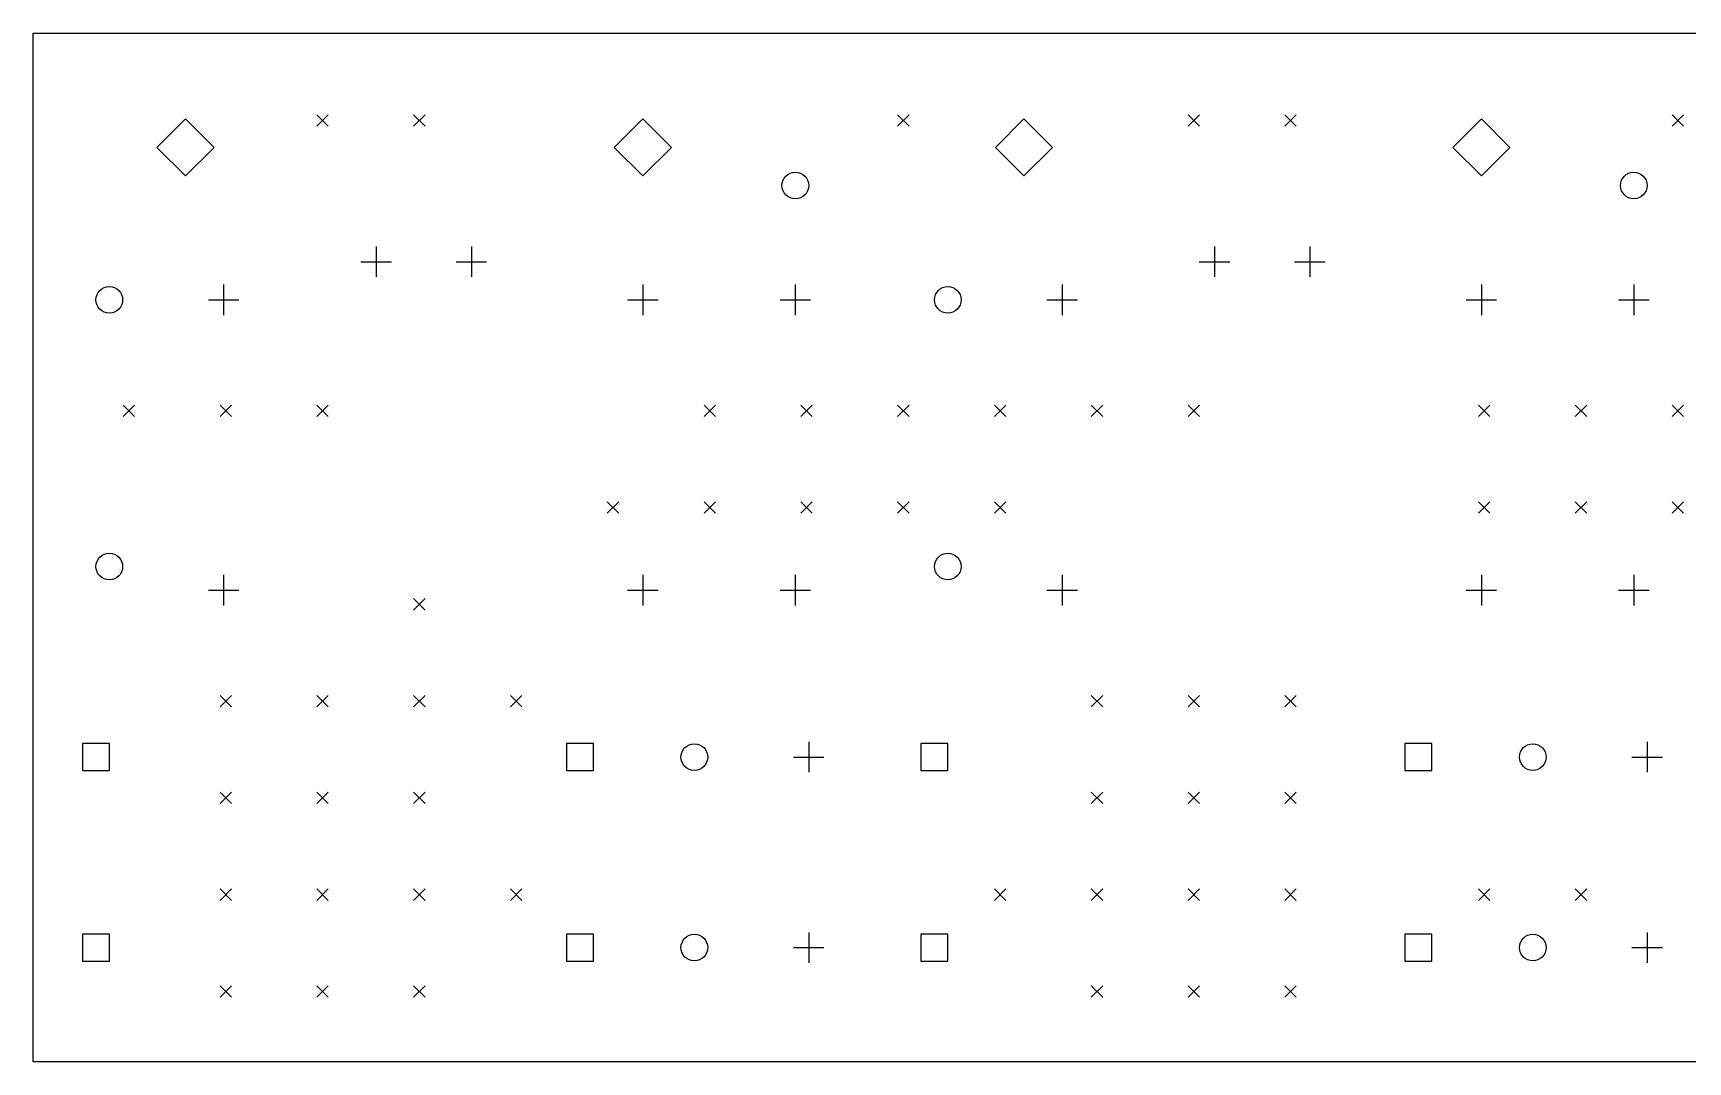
# Model space of a CAD drawing. Extents: x -1.5 to 90, y -45.7 to 0.
# Drawn here: x 0 to 43.42, y -27 to 0 of the extents above; entities that cross this region are included whole.
import ezdxf

# ---------------------------------------------------------------- set-up
doc = ezdxf.new("R2010")
doc.units = 0
doc.layers.add('BLACK', color=7, linetype='CONTINUOUS')

msp = doc.modelspace()

# ---------------------------------------------------------------- linework, layer by layer
at = {"layer": 'BLACK', "linetype": 'CONTINUOUS'}
for p, q in [((0, 0), (90, 0)), ((0, -27), (0, 0)), ((7.445, -2.14175), (7.745, -2.44175)), ((7.745, -2.14175), (7.445, -2.44175)), ((9.985, -2.14175), (10.285, -2.44175)), ((10.285, -2.14175), (9.985, -2.44175)), ((22.685, -2.14175), (22.985, -2.44175)), ((22.985, -2.14175), (22.685, -2.44175)), ((30.305, -2.14175), (30.605, -2.44175)), ((30.605, -2.14175), (30.305, -2.44175)), ((32.845, -2.14175), (33.145, -2.44175)), ((33.145, -2.14175), (32.845, -2.44175)), ((43.005, -2.14175), (43.305, -2.44175)), ((43.305, -2.14175), (43.005, -2.44175)), ((4, -2.25), (3.25, -3)), ((4.75, -3), (4, -2.25)), ((16, -2.25), (15.25, -3)), ((16.75, -3), (16, -2.25)), ((26, -2.25), (25.25, -3)), ((26.75, -3), (26, -2.25)), ((38, -2.25), (37.25, -3)), ((38.75, -3), (38, -2.25)), ((3.25, -3), (4, -3.75)), ((4, -3.75), (4.75, -3)), ((15.25, -3), (16, -3.75)), ((16, -3.75), (16.75, -3)), ((25.25, -3), (26, -3.75)), ((26, -3.75), (26.75, -3)), ((37.25, -3), (38, -3.75)), ((38, -3.75), (38.75, -3)), ((9, -5.6), (9, -6.4)), ((11.5, -5.6), (11.5, -6.4)), ((31, -5.6), (31, -6.4)), ((33.5, -5.6), (33.5, -6.4)), ((8.6, -6), (9.4, -6)), ((11.1, -6), (11.9, -6)), ((30.6, -6), (31.4, -6)), ((33.1, -6), (33.9, -6)), ((5, -6.6), (5, -7.4)), ((16, -6.6), (16, -7.4)), ((20, -6.6), (20, -7.4)), ((27, -6.6), (27, -7.4)), ((38, -6.6), (38, -7.4)), ((42, -6.6), (42, -7.4)), ((4.6, -7), (5.4, -7)), ((15.6, -7), (16.4, -7)), ((19.6, -7), (20.4, -7)), ((26.6, -7), (27.4, -7)), ((37.6, -7), (38.4, -7)), ((41.6, -7), (42.4, -7)), ((2.365, -9.76175), (2.665, -10.06175)), ((2.665, -9.76175), (2.365, -10.06175)), ((4.905, -9.76175), (5.205, -10.06175)), ((5.205, -9.76175), (4.905, -10.06175)), ((7.445, -9.76175), (7.745, -10.06175)), ((7.745, -9.76175), (7.445, -10.06175)), ((17.605, -9.76175), (17.905, -10.06175)), ((17.905, -9.76175), (17.605, -10.06175)), ((20.145, -9.76175), (20.445, -10.06175)), ((20.445, -9.76175), (20.145, -10.06175)), ((22.685, -9.76175), (22.985, -10.06175)), ((22.985, -9.76175), (22.685, -10.06175)), ((25.225, -9.76175), (25.525, -10.06175)), ((25.525, -9.76175), (25.225, -10.06175)), ((27.765, -9.76175), (28.065, -10.06175)), ((28.065, -9.76175), (27.765, -10.06175)), ((30.305, -9.76175), (30.605, -10.06175)), ((30.605, -9.76175), (30.305, -10.06175)), ((37.925, -9.76175), (38.225, -10.06175)), ((38.225, -9.76175), (37.925, -10.06175)), ((40.465, -9.76175), (40.765, -10.06175)), ((40.765, -9.76175), (40.465, -10.06175)), ((43.005, -9.76175), (43.305, -10.06175)), ((43.305, -9.76175), (43.005, -10.06175)), ((15.065, -12.30175), (15.365, -12.60175)), ((15.365, -12.30175), (15.065, -12.60175)), ((17.605, -12.30175), (17.905, -12.60175)), ((17.905, -12.30175), (17.605, -12.60175)), ((20.145, -12.30175), (20.445, -12.60175)), ((20.445, -12.30175), (20.145, -12.60175)), ((22.685, -12.30175), (22.985, -12.60175)), ((22.985, -12.30175), (22.685, -12.60175)), ((25.225, -12.30175), (25.525, -12.60175)), ((25.525, -12.30175), (25.225, -12.60175)), ((37.925, -12.30175), (38.225, -12.60175)), ((38.225, -12.30175), (37.925, -12.60175)), ((40.465, -12.30175), (40.765, -12.60175)), ((40.765, -12.30175), (40.465, -12.60175)), ((43.005, -12.30175), (43.305, -12.60175)), ((43.305, -12.30175), (43.005, -12.60175)), ((5, -14.22), (5, -15.02)), ((16, -14.22), (16, -15.02)), ((20, -14.22), (20, -15.02)), ((27, -14.22), (27, -15.02)), ((38, -14.22), (38, -15.02)), ((42, -14.22), (42, -15.02)), ((4.6, -14.62), (5.4, -14.62)), ((15.6, -14.62), (16.4, -14.62)), ((19.6, -14.62), (20.4, -14.62)), ((26.6, -14.62), (27.4, -14.62)), ((37.6, -14.62), (38.4, -14.62)), ((41.6, -14.62), (42.4, -14.62)), ((9.985, -14.84175), (10.285, -15.14175)), ((10.285, -14.84175), (9.985, -15.14175)), ((4.905, -17.38175), (5.205, -17.68175)), ((5.205, -17.38175), (4.905, -17.68175)), ((7.445, -17.38175), (7.745, -17.68175)), ((7.745, -17.38175), (7.445, -17.68175)), ((9.985, -17.38175), (10.285, -17.68175)), ((10.285, -17.38175), (9.985, -17.68175)), ((12.525, -17.38175), (12.825, -17.68175)), ((12.825, -17.38175), (12.525, -17.68175)), ((27.765, -17.38175), (28.065, -17.68175)), ((28.065, -17.38175), (27.765, -17.68175)), ((30.305, -17.38175), (30.605, -17.68175)), ((30.605, -17.38175), (30.305, -17.68175)), ((32.845, -17.38175), (33.145, -17.68175)), ((33.145, -17.38175), (32.845, -17.68175)), ((2.003557, -18.646443), (1.296443, -18.646443)), ((1.296443, -18.646443), (1.296443, -19.353557)), ((2.003557, -19.353557), (2.003557, -18.646443)), ((14.703557, -18.646443), (13.996443, -18.646443)), ((13.996443, -18.646443), (13.996443, -19.353557)), ((14.703557, -19.353557), (14.703557, -18.646443)), ((20.35, -18.6), (20.35, -19.4)), ((24.003557, -18.646443), (23.296443, -18.646443)), ((23.296443, -18.646443), (23.296443, -19.353557)), ((24.003557, -19.353557), (24.003557, -18.646443)), ((36.703557, -18.646443), (35.996443, -18.646443)), ((35.996443, -18.646443), (35.996443, -19.353557)), ((36.703557, -19.353557), (36.703557, -18.646443)), ((42.35, -18.6), (42.35, -19.4)), ((19.95, -19), (20.75, -19)), ((41.95, -19), (42.75, -19)), ((1.296443, -19.353557), (2.003557, -19.353557)), ((13.996443, -19.353557), (14.703557, -19.353557)), ((23.296443, -19.353557), (24.003557, -19.353557)), ((35.996443, -19.353557), (36.703557, -19.353557)), ((4.905, -19.92175), (5.205, -20.22175)), ((5.205, -19.92175), (4.905, -20.22175)), ((7.445, -19.92175), (7.745, -20.22175)), ((7.745, -19.92175), (7.445, -20.22175)), ((9.985, -19.92175), (10.285, -20.22175)), ((10.285, -19.92175), (9.985, -20.22175)), ((27.765, -19.92175), (28.065, -20.22175)), ((28.065, -19.92175), (27.765, -20.22175)), ((30.305, -19.92175), (30.605, -20.22175)), ((30.605, -19.92175), (30.305, -20.22175)), ((32.845, -19.92175), (33.145, -20.22175)), ((33.145, -19.92175), (32.845, -20.22175)), ((4.905, -22.46175), (5.205, -22.76175)), ((5.205, -22.46175), (4.905, -22.76175)), ((7.445, -22.46175), (7.745, -22.76175)), ((7.745, -22.46175), (7.445, -22.76175)), ((9.985, -22.46175), (10.285, -22.76175)), ((10.285, -22.46175), (9.985, -22.76175)), ((12.525, -22.46175), (12.825, -22.76175)), ((12.825, -22.46175), (12.525, -22.76175)), ((25.225, -22.46175), (25.525, -22.76175)), ((25.525, -22.46175), (25.225, -22.76175)), ((27.765, -22.46175), (28.065, -22.76175)), ((28.065, -22.46175), (27.765, -22.76175)), ((30.305, -22.46175), (30.605, -22.76175)), ((30.605, -22.46175), (30.305, -22.76175)), ((32.845, -22.46175), (33.145, -22.76175)), ((33.145, -22.46175), (32.845, -22.76175)), ((37.925, -22.46175), (38.225, -22.76175)), ((38.225, -22.46175), (37.925, -22.76175)), ((40.465, -22.46175), (40.765, -22.76175)), ((40.765, -22.46175), (40.465, -22.76175)), ((2.003557, -23.646443), (1.296443, -23.646443)), ((1.296443, -23.646443), (1.296443, -24.353557)), ((2.003557, -24.353557), (2.003557, -23.646443)), ((14.703557, -23.646443), (13.996443, -23.646443)), ((13.996443, -23.646443), (13.996443, -24.353557)), ((14.703557, -24.353557), (14.703557, -23.646443)), ((20.35, -23.6), (20.35, -24.4)), ((24.003557, -23.646443), (23.296443, -23.646443)), ((23.296443, -23.646443), (23.296443, -24.353557)), ((24.003557, -24.353557), (24.003557, -23.646443)), ((36.703557, -23.646443), (35.996443, -23.646443)), ((35.996443, -23.646443), (35.996443, -24.353557)), ((36.703557, -24.353557), (36.703557, -23.646443)), ((42.35, -23.6), (42.35, -24.4)), ((19.95, -24), (20.75, -24)), ((41.95, -24), (42.75, -24)), ((1.296443, -24.353557), (2.003557, -24.353557)), ((13.996443, -24.353557), (14.703557, -24.353557)), ((23.296443, -24.353557), (24.003557, -24.353557)), ((35.996443, -24.353557), (36.703557, -24.353557)), ((4.905, -25.00175), (5.205, -25.30175)), ((5.205, -25.00175), (4.905, -25.30175)), ((7.445, -25.00175), (7.745, -25.30175)), ((7.745, -25.00175), (7.445, -25.30175)), ((9.985, -25.00175), (10.285, -25.30175)), ((10.285, -25.00175), (9.985, -25.30175)), ((27.765, -25.00175), (28.065, -25.30175)), ((28.065, -25.00175), (27.765, -25.30175)), ((30.305, -25.00175), (30.605, -25.30175)), ((30.605, -25.00175), (30.305, -25.30175)), ((32.845, -25.00175), (33.145, -25.30175)), ((33.145, -25.00175), (32.845, -25.30175)), ((90, -27), (0, -27))]:
    msp.add_line(p, q, dxfattribs=at)
at = {"layer": 'BLACK'}
for centre in [(20, -4), (42, -4), (2, -7), (24, -7), (2, -14), (24, -14), (17.35, -19), (39.35, -19), (17.35, -24), (39.35, -24)]:
    msp.add_circle(centre, 0.35, dxfattribs=at)

doc.saveas('drawing.dxf')
